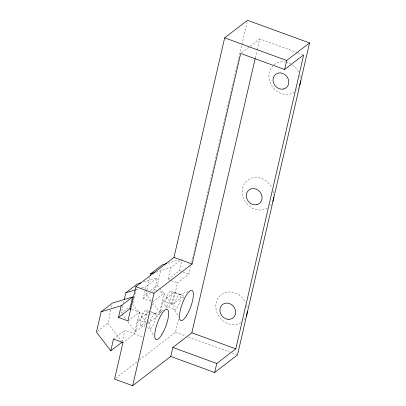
<?xml version="1.0" encoding="UTF-8"?>
<svg xmlns="http://www.w3.org/2000/svg" width="406" height="406" viewBox="0 0 406 406"><rect width="100%" height="100%" fill="white"/><g stroke="black" fill="none" stroke-linecap="round" stroke-linejoin="round"><path stroke-width="0.3" stroke-dasharray="2.03 1.52" d="M97.445 331.301L107.874 323.288L111 309.763M111.569 307.301L112.274 304.231M122.906 305.672L121.201 313.051L129.646 306.566M123.475 303.216L124.185 300.141M122.201 342.05L124.906 330.332L143.465 337.102M132.909 303.049L133.904 298.745M134.046 298.131L134.899 294.441M135.041 293.827L136.172 288.91M127.986 321.943L135.528 331.819L138.233 320.095L148.667 312.082M150.956 301.272L143.232 298.451L145.226 289.813M145.368 289.199L145.937 286.727L157.361 277.958L154.656 289.681L152.169 291.584M151.23 300.958L145.952 294.04L146.805 290.356M146.947 289.737L149.926 276.826M148.154 321.76L148.434 320.557M149.682 315.147L150.098 313.341M151.21 308.535L151.626 306.728M151.763 306.129L152.6 302.521M150.423 290.61L157.376 285.271L161.207 268.67M147.738 323.562L159.162 314.787L164.161 293.147L158.218 290.98M152.737 302.932L160.279 312.808L162.984 301.085L174.407 292.31L183.913 295.781L183.07 299.43M170.951 280.526L167.982 279.445L170.687 267.721L181.117 259.708M165.739 308.611L171.702 304.033L174.407 292.31M167.982 279.445L179.406 270.67L182.111 258.947L180.929 259.302M162.984 301.085L172.489 304.556L177.488 282.911L188.907 274.136L190.622 266.727M139.527 359.914L175.483 332.301L178.574 318.908M191.617 262.403L247.513 20.3M255.308 57.992L257.018 50.583M257.16 49.963L259.728 38.849L297.126 52.501M241.692 52.704L249.71 46.548M250.208 46.162L259.728 38.849M145.952 294.04L148.434 292.137M143.232 298.451L151.677 291.97M127.986 320.933L139.41 312.158L134.411 333.798L122.993 342.573M152.737 301.922L164.161 293.147M113.487 339.101L124.906 330.332M135.528 331.819L146.952 323.044M160.279 312.808L162.76 310.9M172.489 304.556L183.913 295.781M115.558 378.326L137.527 361.452M179.777 294.578L187.79 291.594M155.026 313.589L163.613 310.387M167.957 263.205L178.574 260.013M155.945 272.157L170.687 267.721M143.795 282.038L157.361 277.958M135.914 289.747L139.451 288.681M141.811 287.971L145.937 286.727M297.72 52.714L302.47 54.45M179.406 270.67L182.375 271.751M182.969 271.969L188.907 274.136M171.545 280.744L177.488 282.911M171.291 291.432A8.029 2.253 -69.9 0 1 168.404 303.927A8.029 2.253 -69.9 0 1 165.278 301.191A8.029 2.253 -69.9 0 1 171.291 291.432L180.34 294.736A8.029 2.253 -69.9 0 1 177.458 307.23A8.029 2.253 -69.9 0 1 174.331 304.495A8.029 2.253 -69.9 0 1 180.34 294.736M154.656 289.681L157.624 290.762M165.359 306.266L174.413 309.57L178.67 317.076M150.844 311.752L159.162 314.787M146.541 310.443A8.029 2.253 -69.9 0 1 143.658 322.937A8.029 2.253 -69.9 0 1 140.527 320.197A8.029 2.253 -69.9 0 1 146.541 310.443L148.804 311.27M149.367 311.473L155.594 313.747A8.029 2.253 -69.9 0 1 152.707 326.241A8.029 2.253 -69.9 0 1 149.581 323.501A8.029 2.253 -69.9 0 1 155.594 313.747M131.686 309.336L148.464 315.462M175.483 332.301L185.527 335.965M188.48 337.046L229.837 352.139M232.196 353.002L237.515 354.94M138.233 320.095L147.145 323.343M140.608 325.277L145.135 326.931M147.398 327.754L149.662 328.581L153.925 336.087M292.604 65.188L295.472 67.65A17.067 14.986 52.5 0 1 298.948 72.948M157.376 285.271L159.259 287.737M159.639 288.23L171.702 304.033M132.625 304.277L146.196 322.054M121.957 314.041L125.728 318.979M107.874 323.288L121.45 341.065M267.366 208.024A17.067 14.986 52.5 0 1 262.641 209.851L258.576 210.029A17.067 14.986 52.5 0 1 242.494 194.748A17.067 14.986 52.5 0 1 252.821 177.798A17.067 14.986 52.5 0 1 271.984 188.019M273.111 190.967A17.067 14.986 52.5 0 1 273.796 195.225M271.37 204.127A17.067 14.986 52.5 0 1 269.569 206.294M294.538 92.066A17.067 14.986 52.5 0 1 289.341 94.202L285.276 94.38A17.067 14.986 52.5 0 1 270.472 83.281A17.067 14.986 52.5 0 1 272.761 65.985M273.989 64.843A17.067 14.986 52.5 0 1 285.327 62.011M285.915 62.123A17.067 14.986 52.5 0 1 291.589 64.427M299.811 75.318A17.067 14.986 52.5 0 1 300.46 78.972M298.664 87.513A17.067 14.986 52.5 0 1 296.268 90.645M240.925 322.547A17.067 14.986 52.5 0 1 236.206 324.369L232.141 324.546A17.067 14.986 52.5 0 1 216.185 302.668A17.067 14.986 52.5 0 1 238.977 294.934L242.336 297.816A17.067 14.986 52.5 0 1 245.544 302.541M246.67 305.485A17.067 14.986 52.5 0 1 247.269 308.53M245.239 318.167A17.067 14.986 52.5 0 1 243.133 320.816"/><path stroke-width="0.61" d="M110.777 350.825L113.487 339.101L122.993 342.573L114.558 379.092L132.666 385.7L170.738 356.453L214.672 372.49L237.515 354.94L309.545 42.94L247.513 20.3L224.665 37.849L173.976 257.419L135.898 286.666L127.986 320.933L118.481 317.462L129.905 308.687L132.61 296.964L112.558 302.998L101.14 311.772L96.455 332.062L110.777 350.825L122.201 342.05M118.481 317.462L121.186 305.738L132.61 296.964M124.327 299.526L125.885 292.762L137.309 283.992L140.846 282.926M150.21 275.598L150.636 273.756L162.06 264.981L166.78 263.56M132.666 385.7L154.001 293.274L192.079 264.027L240.692 53.47L284.621 69.502L303.658 54.881L235.79 348.845L216.753 363.471L214.672 372.49M170.738 356.453L172.824 347.44L191.86 332.813L255.166 58.611M284.621 69.502L286.702 60.489L309.545 42.94M150.636 273.756L154.767 272.512M125.885 292.762L135.325 289.925M101.14 311.772L121.186 305.738M224.665 37.849L286.702 60.489M173.976 257.419L192.079 264.027M135.898 286.666L154.001 293.274M129.905 308.687L131.092 309.123M191.86 332.813L235.79 348.845M172.824 347.44L216.753 363.471M247.32 311.554A17.067 14.986 52.5 0 1 246.264 316.127M273.761 197.032A17.067 14.986 52.5 0 1 272.705 201.604M300.491 80.784A17.067 14.986 52.5 0 1 299.608 85.412M228.365 319.248L228.05 319.339A8.531 7.496 52.5 0 1 220.072 308.403A8.531 7.496 52.5 0 1 231.466 304.536L233.145 305.977A8.531 7.496 52.5 0 1 230.08 319.253L228.365 319.248M283.221 89.087L281.185 89.173A8.531 7.496 52.5 0 1 273.213 78.236A8.531 7.496 52.5 0 1 284.606 74.364L286.286 75.81A8.531 7.496 52.5 0 1 283.221 89.087M256.521 204.731L254.486 204.822A8.531 7.496 52.5 0 1 246.934 192.591A8.531 7.496 52.5 0 1 260.068 192.023A8.531 7.496 52.5 0 1 256.521 204.731M186.593 315.614A16.062 4.502 -69.9 0 0 192.363 290.625A16.062 4.502 -69.9 0 0 180.335 310.138A16.062 4.502 -69.9 0 0 186.593 315.614M161.842 334.625A16.062 4.502 -69.9 0 0 167.612 309.631A16.062 4.502 -69.9 0 0 155.589 329.144A16.062 4.502 -69.9 0 0 161.842 334.625"/></g></svg>
